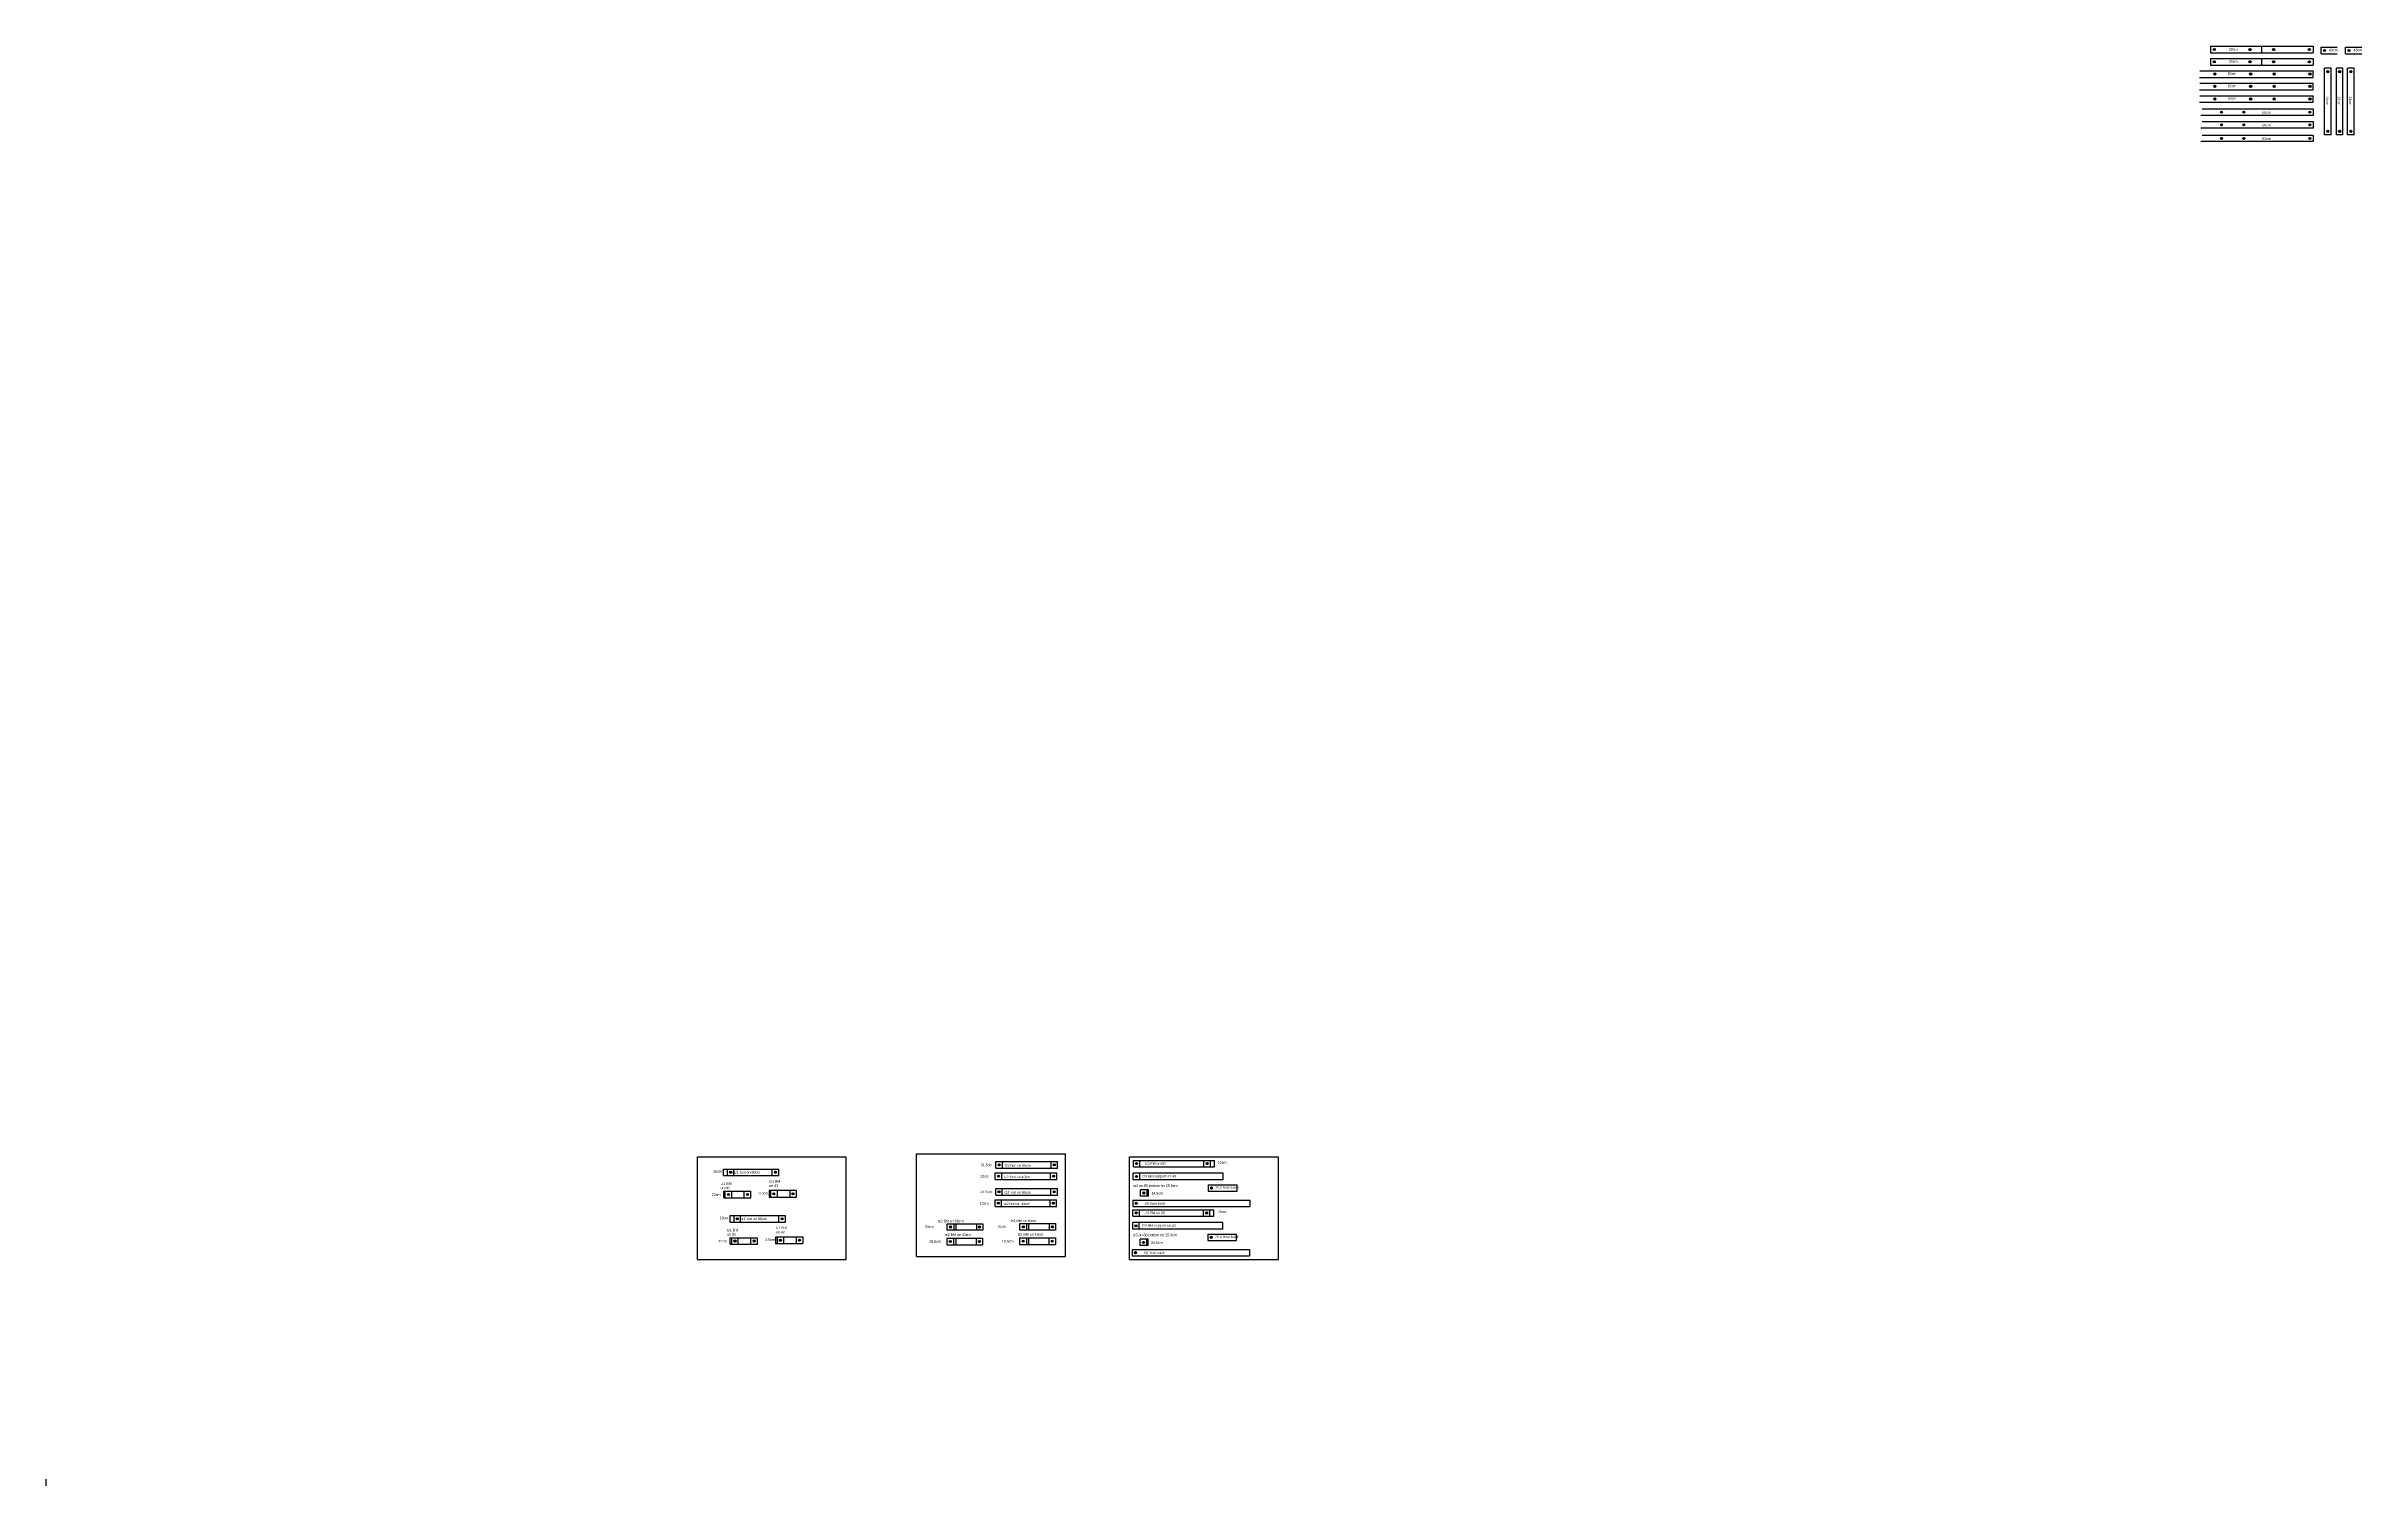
# Model space of a CAD drawing. Header units: millimetres. Extents: x -15418 to 43885, y -27590 to 23052.
# Drawn here: x 30173 to 34682, y 16137 to 18941 of the extents above; entities that cross this region are included whole.
import ezdxf

# ---------------------------------------------------------------- set-up
doc = ezdxf.new("R2010")
doc.units = ezdxf.units.MM
doc.header["$LTSCALE"] = 0.5
doc.layers.get('Defpoints').update_dxf_attribs({"color": 4})
doc.layers.add('Layer1', color=1, linetype='Continuous')
doc.layers.add('Layer4', color=6, linetype='Continuous')

msp = doc.modelspace()

# ---------------------------------------------------------------- linework, layer by layer
at = {"layer": 'Defpoints'}
for p, q in [((31440.902, 16777.5099), (31730.902, 16777.5099)), ((31440.902, 16577.5099), (31440.902, 16777.5099)), ((31730.902, 16577.5099), (31730.902, 16777.5099)), ((31867.7727, 16783.5174), (32157.7727, 16783.5174)), ((31867.7727, 16583.5174), (31867.7727, 16783.5174)), ((32157.7727, 16583.5174), (32157.7727, 16783.5174)), ((32282.6188, 16777.5099), (32572.6188, 16777.5099)), ((32282.6188, 16577.5099), (32282.6188, 16777.5099)), ((32572.6188, 16577.5099), (32572.6188, 16777.5099)), ((31440.902, 16577.5099), (31730.902, 16577.5099)), ((31867.7727, 16583.5174), (32157.7727, 16583.5174)), ((32282.6188, 16577.5099), (32572.6188, 16577.5099))]:
    msp.add_line(p, q, dxfattribs=at)
at = {"layer": 'Layer1'}
for p, q in [((34387.5952, 18940.7182), (34387.5952, 18928.0182)), ((34387.5952, 18940.7182), (34587.5952, 18940.7182)), ((34487.5952, 18928.0182), (34487.5952, 18940.7182)), ((34587.5952, 18940.7182), (34587.5952, 18928.0182)), ((34603.207, 18938.9517), (34634.4464, 18938.9517)), ((34603.207, 18926.2517), (34603.207, 18938.9517)), ((34650.8525, 18938.9517), (34682.0919, 18938.9517)), ((34650.8525, 18926.2517), (34650.8525, 18938.9517)), ((34387.5952, 18928.0182), (34587.5952, 18928.0182)), ((34387.5952, 18916.9306), (34587.5952, 18916.9306)), ((34387.5952, 18916.9306), (34387.5952, 18904.2306)), ((34387.5952, 18904.2306), (34587.5952, 18904.2306)), ((34397.0452, 18934.3682), (34393.0452, 18934.3682)), ((34397.0452, 18910.5806), (34393.0452, 18910.5806)), ((34395.0452, 18936.3682), (34395.0452, 18932.3682)), ((34395.0452, 18912.5806), (34395.0452, 18908.5806)), ((34466.5952, 18934.3682), (34462.5952, 18934.3682)), ((34466.5952, 18910.5806), (34462.5952, 18910.5806)), ((34464.5952, 18936.3682), (34464.5952, 18932.3682)), ((34464.5952, 18912.5806), (34464.5952, 18908.5806)), ((34487.5952, 18904.2306), (34487.5952, 18916.9306)), ((34512.5952, 18934.3682), (34508.5952, 18934.3682)), ((34512.5952, 18910.5806), (34508.5952, 18910.5806)), ((34510.5952, 18936.3682), (34510.5952, 18932.3682)), ((34510.5952, 18912.5806), (34510.5952, 18908.5806)), ((34582.1452, 18934.3682), (34578.1452, 18934.3682)), ((34582.1452, 18910.5806), (34578.1452, 18910.5806)), ((34580.1452, 18936.3682), (34580.1452, 18932.3682)), ((34580.1452, 18912.5806), (34580.1452, 18908.5806)), ((34587.5952, 18916.9306), (34587.5952, 18904.2306)), ((34603.207, 18926.2517), (34634.4534, 18926.2517)), ((34611.657, 18932.6017), (34607.657, 18932.6017)), ((34609.657, 18930.6017), (34609.657, 18934.6017)), ((34609.6639, 18768.1951), (34609.6639, 18898.1951)), ((34622.3639, 18898.1951), (34609.6639, 18898.1951)), ((34622.3639, 18768.1951), (34622.3639, 18898.1951)), ((34632.8996, 18768.1951), (34632.8996, 18898.1951)), ((34645.5996, 18898.1951), (34632.8996, 18898.1951)), ((34645.5996, 18768.1951), (34645.5996, 18898.1951)), ((34650.8525, 18926.2517), (34682.0989, 18926.2517)), ((34654.6209, 18768.1951), (34654.6209, 18898.1951)), ((34667.3209, 18898.1951), (34654.6209, 18898.1951)), ((34659.3025, 18932.6017), (34655.3025, 18932.6017)), ((34657.3025, 18930.6017), (34657.3025, 18934.6017)), ((34667.3209, 18768.1951), (34667.3209, 18898.1951)), ((34366.3271, 18880.251), (34587.583, 18880.251)), ((34366.3271, 18856.219), (34587.583, 18856.219)), ((34366.6499, 18892.951), (34587.583, 18892.951)), ((34366.6499, 18868.919), (34587.583, 18868.919)), ((34398.133, 18886.601), (34394.133, 18886.601)), ((34398.133, 18862.569), (34394.133, 18862.569)), ((34396.133, 18888.601), (34396.133, 18884.601)), ((34396.133, 18864.569), (34396.133, 18860.569)), ((34467.683, 18886.601), (34463.683, 18886.601)), ((34467.683, 18862.569), (34463.683, 18862.569)), ((34465.683, 18888.601), (34465.683, 18884.601)), ((34465.683, 18864.569), (34465.683, 18860.569)), ((34513.683, 18886.601), (34509.683, 18886.601)), ((34513.683, 18862.569), (34509.683, 18862.569)), ((34511.683, 18888.601), (34511.683, 18884.601)), ((34511.683, 18864.569), (34511.683, 18860.569)), ((34583.233, 18886.601), (34579.233, 18886.601)), ((34583.233, 18862.569), (34579.233, 18862.569)), ((34581.233, 18888.601), (34581.233, 18884.601)), ((34581.233, 18864.569), (34581.233, 18860.569)), ((34587.583, 18880.251), (34587.583, 18892.951)), ((34587.583, 18856.219), (34587.583, 18868.919)), ((34618.0139, 18891.2951), (34614.0139, 18891.2951)), ((34616.0139, 18889.2951), (34616.0139, 18893.2951)), ((34641.2496, 18891.2951), (34637.2496, 18891.2951)), ((34639.2496, 18889.2951), (34639.2496, 18893.2951)), ((34662.9709, 18891.2951), (34658.9709, 18891.2951)), ((34660.9709, 18889.2951), (34660.9709, 18893.2951)), ((34366.3271, 18831.8412), (34587.583, 18831.8412)), ((34366.6499, 18844.5412), (34587.583, 18844.5412)), ((34587.4741, 18806.0437), (34368.6144, 18806.0437)), ((34371.5332, 18818.7437), (34587.4741, 18818.7437)), ((34398.133, 18838.1912), (34394.133, 18838.1912)), ((34396.133, 18840.1912), (34396.133, 18836.1912)), ((34411.1741, 18812.3937), (34407.1741, 18812.3937)), ((34409.1741, 18810.3937), (34409.1741, 18814.3937)), ((34454.7741, 18812.3937), (34450.7741, 18812.3937)), ((34452.7741, 18810.3937), (34452.7741, 18814.3937)), ((34467.683, 18838.1912), (34463.683, 18838.1912)), ((34465.683, 18840.1912), (34465.683, 18836.1912)), ((34513.683, 18838.1912), (34509.683, 18838.1912)), ((34511.683, 18840.1912), (34511.683, 18836.1912)), ((34583.1241, 18812.3937), (34579.1241, 18812.3937)), ((34583.233, 18838.1912), (34579.233, 18838.1912)), ((34581.1241, 18810.3937), (34581.1241, 18814.3937)), ((34581.233, 18840.1912), (34581.233, 18836.1912)), ((34587.4741, 18818.7437), (34587.4741, 18806.0437)), ((34587.583, 18831.8412), (34587.583, 18844.5412)), ((34587.4741, 18781.2535), (34368.6144, 18781.2535)), ((34371.5332, 18793.9535), (34587.4741, 18793.9535)), ((34371.5332, 18767.72), (34587.4741, 18767.72)), ((34411.1741, 18787.6035), (34407.1741, 18787.6035)), ((34411.1741, 18761.37), (34407.1741, 18761.37)), ((34409.1741, 18785.6035), (34409.1741, 18789.6035)), ((34409.1741, 18759.37), (34409.1741, 18763.37)), ((34454.7741, 18787.6035), (34450.7741, 18787.6035)), ((34454.7741, 18761.37), (34450.7741, 18761.37)), ((34452.7741, 18785.6035), (34452.7741, 18789.6035)), ((34452.7741, 18759.37), (34452.7741, 18763.37)), ((34583.1241, 18787.6035), (34579.1241, 18787.6035)), ((34583.1241, 18761.37), (34579.1241, 18761.37)), ((34581.1241, 18785.6035), (34581.1241, 18789.6035)), ((34581.1241, 18759.37), (34581.1241, 18763.37)), ((34587.4741, 18793.9535), (34587.4741, 18781.2535)), ((34587.4741, 18767.72), (34587.4741, 18755.02)), ((34622.3639, 18768.1951), (34609.6639, 18768.1951)), ((34618.0139, 18775.0951), (34614.0139, 18775.0951)), ((34616.0139, 18773.0951), (34616.0139, 18777.0951)), ((34645.5996, 18768.1951), (34632.8996, 18768.1951)), ((34641.2496, 18775.0951), (34637.2496, 18775.0951)), ((34639.2496, 18773.0951), (34639.2496, 18777.0951)), ((34667.3209, 18768.1951), (34654.6209, 18768.1951)), ((34662.9709, 18775.0951), (34658.9709, 18775.0951)), ((34660.9709, 18773.0951), (34660.9709, 18777.0951)), ((34587.4741, 18755.02), (34368.6144, 18755.02)), ((31491.6515, 16753.8904), (31599.4515, 16753.8904)), ((31491.6515, 16741.1904), (31491.6515, 16753.8904)), ((31491.6515, 16741.1904), (31599.4515, 16741.1904)), ((31499.4515, 16741.1904), (31499.4515, 16753.8904)), ((31503.8015, 16747.5404), (31507.8015, 16747.5404)), ((31505.8015, 16745.5404), (31505.8015, 16749.5404)), ((31512.1515, 16741.1904), (31512.1515, 16753.8904)), ((31586.7515, 16741.1904), (31586.7515, 16753.8904)), ((31591.1015, 16747.5404), (31595.1015, 16747.5404)), ((31593.1015, 16745.5404), (31593.1015, 16749.5404)), ((31599.4515, 16741.1904), (31599.4515, 16753.8904)), ((32020.988, 16746.29), (32140.988, 16746.29)), ((32020.988, 16733.59), (32020.988, 16746.29)), ((32020.988, 16733.59), (32140.988, 16733.59)), ((32022.3734, 16768.431), (32142.3734, 16768.431)), ((32022.3734, 16755.731), (32022.3734, 16768.431)), ((32022.3734, 16755.731), (32142.3734, 16755.731)), ((32025.338, 16739.94), (32029.338, 16739.94)), ((32026.7234, 16762.081), (32030.7234, 16762.081)), ((32027.338, 16737.94), (32027.338, 16741.94)), ((32028.7234, 16760.081), (32028.7234, 16764.081)), ((32033.688, 16733.59), (32033.688, 16746.29)), ((32035.0734, 16755.731), (32035.0734, 16768.431)), ((32128.288, 16733.59), (32128.288, 16746.29)), ((32129.6734, 16755.731), (32129.6734, 16768.431)), ((32132.638, 16739.94), (32136.638, 16739.94)), ((32134.0234, 16762.081), (32138.0234, 16762.081)), ((32134.638, 16737.94), (32134.638, 16741.94)), ((32136.0234, 16760.081), (32136.0234, 16764.081)), ((32140.988, 16733.59), (32140.988, 16746.29)), ((32142.3734, 16755.731), (32142.3734, 16768.431)), ((32289.6469, 16733.0449), (32289.6469, 16745.7449)), ((32465.1469, 16745.7449), (32289.6469, 16745.7449)), ((32465.1469, 16733.0449), (32289.6469, 16733.0449)), ((32289.9221, 16770.7722), (32447.7221, 16770.7722)), ((32289.9221, 16758.0722), (32289.9221, 16770.7722)), ((32289.9221, 16758.0722), (32447.7221, 16758.0722)), ((32293.9969, 16739.3949), (32297.9969, 16739.3949)), ((32294.2721, 16764.4222), (32298.2721, 16764.4222)), ((32295.9969, 16737.3949), (32295.9969, 16741.3949)), ((32296.2721, 16762.4222), (32296.2721, 16766.4222)), ((32302.3469, 16733.0449), (32302.3469, 16745.7449)), ((32302.6221, 16758.0722), (32302.6221, 16770.7722)), ((32427.2221, 16758.0722), (32427.2221, 16770.7722)), ((32431.5721, 16764.4222), (32435.5721, 16764.4222)), ((32433.5721, 16762.4222), (32433.5721, 16766.4222)), ((32439.9221, 16758.0722), (32439.9221, 16770.7722)), ((32447.7221, 16758.0722), (32447.7221, 16770.7722)), ((32465.1469, 16733.0449), (32465.1469, 16745.7449)), ((31492.2004, 16710.6521), (31545.0004, 16710.6521)), ((31492.2004, 16697.9521), (31492.2004, 16710.6521)), ((31492.2004, 16697.9521), (31545.0004, 16697.9521)), ((31495.0004, 16697.9521), (31495.0004, 16710.6521)), ((31499.3504, 16704.3021), (31503.3504, 16704.3021)), ((31501.3504, 16702.3021), (31501.3504, 16706.3021)), ((31507.7004, 16697.9521), (31507.7004, 16710.6521)), ((31532.3004, 16697.9521), (31532.3004, 16710.6521)), ((31536.6504, 16704.3021), (31540.6504, 16704.3021)), ((31538.6504, 16702.3021), (31538.6504, 16706.3021)), ((31545.0004, 16697.9521), (31545.0004, 16710.6521)), ((31633.3482, 16711.9891), (31580.5482, 16711.9891)), ((31580.5482, 16711.9891), (31580.5482, 16699.2891)), ((31580.5482, 16699.2891), (31633.3482, 16699.2891)), ((31583.3482, 16711.9891), (31583.3482, 16699.2891)), ((31587.6982, 16705.6391), (31591.6982, 16705.6391)), ((31589.6982, 16703.6391), (31589.6982, 16707.6391)), ((31596.0482, 16711.9891), (31596.0482, 16699.2891)), ((31620.6482, 16711.9891), (31620.6482, 16699.2891)), ((31624.9982, 16705.6391), (31628.9982, 16705.6391)), ((31626.9982, 16703.6391), (31626.9982, 16707.6391)), ((31633.3482, 16711.9891), (31633.3482, 16699.2891)), ((32020.5576, 16693.8207), (32140.5576, 16693.8207)), ((32020.5576, 16681.1207), (32020.5576, 16693.8207)), ((32021.943, 16715.9617), (32141.943, 16715.9617)), ((32021.943, 16703.2617), (32021.943, 16715.9617)), ((32021.943, 16703.2617), (32141.943, 16703.2617)), ((32024.9076, 16687.4707), (32028.9076, 16687.4707)), ((32026.293, 16709.6117), (32030.293, 16709.6117)), ((32026.9076, 16685.4707), (32026.9076, 16689.4707)), ((32028.293, 16707.6117), (32028.293, 16711.6117)), ((32033.2576, 16681.1207), (32033.2576, 16693.8207)), ((32034.643, 16703.2617), (32034.643, 16715.9617)), ((32127.8576, 16681.1207), (32127.8576, 16693.8207)), ((32129.243, 16703.2617), (32129.243, 16715.9617)), ((32132.2076, 16687.4707), (32136.2076, 16687.4707)), ((32133.593, 16709.6117), (32137.593, 16709.6117)), ((32134.2076, 16685.4707), (32134.2076, 16689.4707)), ((32135.593, 16707.6117), (32135.593, 16711.6117)), ((32140.5576, 16681.1207), (32140.5576, 16693.8207)), ((32141.943, 16703.2617), (32141.943, 16715.9617)), ((32288.8745, 16693.435), (32516.8745, 16693.435)), ((32288.8745, 16693.435), (32288.8745, 16680.735)), ((32293.2245, 16687.085), (32297.2245, 16687.085)), ((32295.2245, 16685.085), (32295.2245, 16689.085)), ((32319.6698, 16713.476), (32304.1698, 16713.476)), ((32304.1698, 16700.776), (32304.1698, 16713.476)), ((32319.6698, 16700.776), (32304.1698, 16700.776)), ((32308.5198, 16707.126), (32312.5198, 16707.126)), ((32310.5198, 16705.126), (32310.5198, 16709.126)), ((32316.8698, 16700.776), (32316.8698, 16713.476)), ((32319.6698, 16700.776), (32319.6698, 16713.476)), ((32435.8607, 16723.2505), (32491.9107, 16723.2505)), ((32435.8607, 16723.2505), (32435.8607, 16710.5505)), ((32435.8607, 16710.5505), (32491.9107, 16710.5505)), ((32440.2107, 16716.9005), (32444.2107, 16716.9005)), ((32442.2107, 16714.9005), (32442.2107, 16718.9005)), ((32491.9107, 16710.5505), (32491.9107, 16723.2505)), ((32516.8745, 16693.435), (32516.8745, 16680.735)), ((31504.4481, 16663.2935), (31612.2481, 16663.2935)), ((31504.4481, 16650.5935), (31504.4481, 16663.2935)), ((31504.4481, 16650.5935), (31612.2481, 16650.5935)), ((31512.2481, 16650.5935), (31512.2481, 16663.2935)), ((31516.5981, 16656.9435), (31520.5981, 16656.9435)), ((31518.5981, 16654.9435), (31518.5981, 16658.9435)), ((31524.9481, 16650.5935), (31524.9481, 16663.2935)), ((31599.5481, 16650.5935), (31599.5481, 16663.2935)), ((31603.8981, 16656.9435), (31607.8981, 16656.9435)), ((31605.8981, 16654.9435), (31605.8981, 16658.9435)), ((31612.2481, 16650.5935), (31612.2481, 16663.2935)), ((31927.2525, 16634.5501), (31927.2525, 16647.2501)), ((31927.2525, 16647.2501), (31996.8525, 16647.2501)), ((31932.0025, 16640.9001), (31936.0025, 16640.9001)), ((31934.0025, 16638.9001), (31934.0025, 16642.9001)), ((31940.3525, 16647.2501), (31940.3525, 16634.5501)), ((31943.9042, 16647.2501), (31943.9042, 16634.5501)), ((31984.1525, 16647.2501), (31984.1525, 16634.5501)), ((31988.5025, 16640.9001), (31992.5025, 16640.9001)), ((31990.5025, 16638.9001), (31990.5025, 16642.9001)), ((31996.8525, 16647.2501), (31996.8525, 16634.5501)), ((32020.5576, 16681.1207), (32140.5576, 16681.1207)), ((32068.966, 16634.9818), (32068.966, 16647.6818)), ((32068.966, 16647.6818), (32138.566, 16647.6818)), ((32073.716, 16641.3318), (32077.716, 16641.3318)), ((32075.716, 16639.3318), (32075.716, 16643.3318)), ((32082.066, 16647.6818), (32082.066, 16634.9818)), ((32085.6177, 16647.6818), (32085.6177, 16634.9818)), ((32125.866, 16647.6818), (32125.866, 16634.9818)), ((32130.216, 16641.3318), (32134.216, 16641.3318)), ((32132.216, 16639.3318), (32132.216, 16643.3318)), ((32138.566, 16647.6818), (32138.566, 16634.9818)), ((32288.7099, 16636.9495), (32288.7099, 16649.6495)), ((32464.2099, 16649.6495), (32288.7099, 16649.6495)), ((32288.8745, 16680.735), (32516.8745, 16680.735)), ((32288.985, 16674.6768), (32446.785, 16674.6768)), ((32288.985, 16661.9768), (32288.985, 16674.6768)), ((32288.985, 16661.9768), (32446.785, 16661.9768)), ((32293.0599, 16643.2995), (32297.0599, 16643.2995)), ((32293.335, 16668.3268), (32297.335, 16668.3268)), ((32295.0599, 16641.2995), (32295.0599, 16645.2995)), ((32295.335, 16666.3268), (32295.335, 16670.3268)), ((32301.4099, 16636.9495), (32301.4099, 16649.6495)), ((32301.685, 16661.9768), (32301.685, 16674.6768)), ((32426.285, 16661.9768), (32426.285, 16674.6768)), ((32430.635, 16668.3268), (32434.635, 16668.3268)), ((32432.635, 16666.3268), (32432.635, 16670.3268)), ((32438.985, 16661.9768), (32438.985, 16674.6768)), ((32446.785, 16661.9768), (32446.785, 16674.6768)), ((32464.2099, 16636.9495), (32464.2099, 16649.6495)), ((31504.9969, 16620.0552), (31557.7969, 16620.0552)), ((31504.9969, 16607.3552), (31504.9969, 16620.0552)), ((31504.9969, 16607.3552), (31557.7969, 16607.3552)), ((31507.7969, 16607.3552), (31507.7969, 16620.0552)), ((31512.1469, 16613.7052), (31516.1469, 16613.7052)), ((31514.1469, 16611.7052), (31514.1469, 16615.7052)), ((31520.4969, 16607.3552), (31520.4969, 16620.0552)), ((31545.0969, 16607.3552), (31545.0969, 16620.0552)), ((31549.4469, 16613.7052), (31553.4469, 16613.7052)), ((31551.4469, 16611.7052), (31551.4469, 16615.7052)), ((31557.7969, 16607.3552), (31557.7969, 16620.0552)), ((31646.1447, 16621.3922), (31593.3447, 16621.3922)), ((31593.3447, 16621.3922), (31593.3447, 16608.6922)), ((31593.3447, 16608.6922), (31646.1447, 16608.6922)), ((31596.1447, 16621.3922), (31596.1447, 16608.6922)), ((31600.4947, 16615.0422), (31604.4947, 16615.0422)), ((31602.4947, 16613.0422), (31602.4947, 16617.0422)), ((31608.8447, 16621.3922), (31608.8447, 16608.6922)), ((31633.4447, 16621.3922), (31633.4447, 16608.6922)), ((31637.7947, 16615.0422), (31641.7947, 16615.0422)), ((31639.7947, 16613.0422), (31639.7947, 16617.0422)), ((31646.1447, 16621.3922), (31646.1447, 16608.6922)), ((31926.7949, 16619.1858), (31926.7949, 16606.4858)), ((31926.7949, 16619.1858), (31996.3949, 16619.1858)), ((31926.7949, 16606.4858), (31996.3949, 16606.4858)), ((31996.8525, 16634.5501), (31927.2525, 16634.5501)), ((31931.5449, 16612.8358), (31935.5449, 16612.8358)), ((31933.5449, 16610.8358), (31933.5449, 16614.8358)), ((31939.8949, 16619.1858), (31939.8949, 16606.4858)), ((31943.9042, 16619.1858), (31943.9042, 16606.4858)), ((31983.6949, 16619.1858), (31983.6949, 16606.4858)), ((31988.0449, 16612.8358), (31992.0449, 16612.8358)), ((31990.0449, 16610.8358), (31990.0449, 16614.8358)), ((31996.3949, 16619.1858), (31996.3949, 16606.4858)), ((32068.5084, 16619.6175), (32068.5084, 16606.9175)), ((32068.5084, 16619.6175), (32138.1084, 16619.6175)), ((32068.5084, 16606.9175), (32138.1084, 16606.9175)), ((32138.566, 16634.9818), (32068.966, 16634.9818)), ((32073.2584, 16613.2675), (32077.2584, 16613.2675)), ((32075.2584, 16611.2675), (32075.2584, 16615.2675)), ((32081.6084, 16619.6175), (32081.6084, 16606.9175)), ((32085.6177, 16619.6175), (32085.6177, 16606.9175)), ((32125.4084, 16619.6175), (32125.4084, 16606.9175)), ((32129.7584, 16613.2675), (32133.7584, 16613.2675)), ((32131.7584, 16611.2675), (32131.7584, 16615.2675)), ((32138.1084, 16619.6175), (32138.1084, 16606.9175)), ((32287.9374, 16597.3396), (32515.9374, 16597.3396)), ((32287.9374, 16597.3396), (32287.9374, 16584.6396)), ((32464.2099, 16636.9495), (32288.7099, 16636.9495)), ((32318.7327, 16617.3806), (32303.2327, 16617.3806)), ((32303.2327, 16604.6806), (32303.2327, 16617.3806)), ((32318.7327, 16604.6806), (32303.2327, 16604.6806)), ((32307.5827, 16611.0306), (32311.5827, 16611.0306)), ((32309.5827, 16609.0306), (32309.5827, 16613.0306)), ((32315.9327, 16604.6806), (32315.9327, 16617.3806)), ((32318.7327, 16604.6806), (32318.7327, 16617.3806)), ((32434.9236, 16627.1551), (32490.9736, 16627.1551)), ((32434.9236, 16627.1551), (32434.9236, 16614.4551)), ((32434.9236, 16614.4551), (32490.9736, 16614.4551)), ((32439.2736, 16620.8051), (32443.2736, 16620.8051)), ((32441.2736, 16618.8051), (32441.2736, 16622.8051)), ((32490.9736, 16614.4551), (32490.9736, 16627.1551)), ((32515.9374, 16597.3396), (32515.9374, 16584.6396)), ((32287.9374, 16584.6396), (32515.9374, 16584.6396)), ((32292.2874, 16590.9896), (32296.2874, 16590.9896)), ((32294.2874, 16588.9896), (32294.2874, 16592.9896))]:
    msp.add_line(p, q, dxfattribs=at)
for centre, radius in [((34395.0452, 18934.3682), 2), ((34395.0452, 18910.5806), 2), ((34464.5952, 18934.3682), 2.15), ((34464.5952, 18910.5806), 2.15), ((34510.5952, 18934.3682), 2.15), ((34510.5952, 18910.5806), 2.15), ((34580.1452, 18934.3682), 2), ((34580.1452, 18910.5806), 2), ((34609.657, 18932.6017), 2), ((34657.3025, 18932.6017), 2), ((34396.133, 18886.601), 2.15), ((34396.133, 18862.569), 2.15), ((34465.683, 18886.601), 2.15), ((34465.683, 18862.569), 2.15), ((34511.683, 18886.601), 2.15), ((34511.683, 18862.569), 2.15), ((34581.233, 18886.601), 2.15), ((34581.233, 18862.569), 2.15), ((34616.0139, 18891.2951), 2), ((34639.2496, 18891.2951), 2), ((34660.9709, 18891.2951), 2), ((34396.133, 18838.1912), 2.15), ((34409.1741, 18812.3937), 2), ((34452.7741, 18812.3937), 2), ((34465.683, 18838.1912), 2.15), ((34511.683, 18838.1912), 2.15), ((34581.233, 18838.1912), 2.15), ((34581.1241, 18812.3937), 2), ((34409.1741, 18787.6035), 2), ((34409.1741, 18761.37), 2), ((34452.7741, 18787.6035), 2), ((34452.7741, 18761.37), 2), ((34581.1241, 18787.6035), 2), ((34581.1241, 18761.37), 2), ((34616.0139, 18775.0951), 2), ((34639.2496, 18775.0951), 2), ((34660.9709, 18775.0951), 2), ((31505.8015, 16747.5404), 2), ((31593.1015, 16747.5404), 2), ((32027.338, 16739.94), 2), ((32028.7234, 16762.081), 2), ((32134.638, 16739.94), 2), ((32136.0234, 16762.081), 2), ((32295.9969, 16739.3949), 2), ((32296.2721, 16764.4222), 2), ((32433.5721, 16764.4222), 2), ((31501.3504, 16704.3021), 2), ((31538.6504, 16704.3021), 2), ((31589.6982, 16705.6391), 2), ((31626.9982, 16705.6391), 2), ((32026.9076, 16687.4707), 2), ((32028.293, 16709.6117), 2), ((32134.2076, 16687.4707), 2), ((32135.593, 16709.6117), 2), ((32295.2245, 16687.085), 2), ((32310.5198, 16707.126), 2), ((32442.2107, 16716.9005), 2), ((31518.5981, 16656.9435), 2), ((31605.8981, 16656.9435), 2), ((31934.0025, 16640.9001), 2), ((31990.5025, 16640.9001), 2), ((32075.716, 16641.3318), 2), ((32132.216, 16641.3318), 2), ((32295.0599, 16643.2995), 2), ((32295.335, 16668.3268), 2), ((32432.635, 16668.3268), 2), ((31514.1469, 16613.7052), 2), ((31551.4469, 16613.7052), 2), ((31602.4947, 16615.0422), 2), ((31639.7947, 16615.0422), 2), ((31933.5449, 16612.8358), 2), ((31990.0449, 16612.8358), 2), ((32075.2584, 16613.2675), 2), ((32131.7584, 16613.2675), 2), ((32309.5827, 16611.0306), 2), ((32441.2736, 16620.8051), 2), ((32294.2874, 16590.9896), 2)]:
    msp.add_circle(centre, radius, dxfattribs=at)
at = {"layer": 'Layer4'}
msp.add_line((30172.9428, 16137.0529), (30172.9428, 16149.7529), dxfattribs=at)

# ---------------------------------------------------------------- texts
at = {"layer": 'Layer1', "char_height": 5, "attachment_point": 1}
for s, width, insert in [('20cm', 14.790177, (34423.4102, 18937.4624)), ('20cm', 14.790177, (34423.4102, 18913.6748)), ('43cm', 14.790177, (34618.384, 18936.014)), ('43cm', 14.790177, (34666.0294, 18936.014)), ('80cm', 14.790177, (34421.2027, 18889.9496)), ('80cm', 14.790177, (34421.2027, 18865.9176)), ('80cm', 14.790177, (34421.2027, 18841.5398)), ('60cm', 14.790177, (34487.9954, 18814.3055)), ('60cm', 14.790177, (34487.9954, 18789.5152)), ('60cm', 14.790177, (34487.9954, 18763.2818)), ('19cm', 29.618402, (31471.4873, 16751.7849)), ('tz1 hori on 80cm', 118.068449, (31512.1515, 16750.0794)), ('tz1 BM on 43', 29.618402, (31580.8122, 16732.3583)), ('13cm', 29.618402, (31991.3645, 16742.2079)), ('31.5cm', 29.618402, (31992.7499, 16764.3489)), ('tz2 hori on 43cm', 118.068449, (32038.1326, 16741.1079)), ('tz2 hori on 80cm', 118.068449, (32039.518, 16763.2489)), ('tz3 BM support on 43', 118.068449, (32307.6748, 16742.4728)), ('tz3 FM on 80', 154.366553, (32312.0883, 16767.0522)), ('19cm', 29.618402, (32454.3146, 16769.2828)), ('22cm', 29.618402, (31468.9707, 16706.4158)), ('tz1 BM on 80', 29.618402, (31486.0432, 16727.985)), ('3.5cm', 29.618402, (31560.1962, 16709.3297)), ('13cm', 29.618402, (31990.9341, 16689.7386)), ('31.5cm', 29.618402, (31992.3195, 16711.8796)), ('tz2 hori on 43cm', 118.068449, (32037.7022, 16688.6386)), ('tz2 hori on 80cm', 118.068449, (32039.0876, 16710.7796)), ('tz3 on 80 bottom for 25.6cm', 135.616808, (32289.9221, 16724.0179)), ('60 from back', 118.068449, (32312.1417, 16689.1668)), ('34.5cm', 118.068449, (32325.1048, 16709.0426)), ('25.6 from back', 118.068449, (32449.782, 16720.3669)), ('19cm', 29.618402, (31484.2838, 16661.188)), ('tz1 hori on 80cm', 118.068449, (31524.9481, 16659.4825)), ('tz1 BM on 43', 29.618402, (31593.6088, 16641.7614)), ('34cm', 29.618402, (31883.9342, 16643.9534)), ('tz2 BM on 80cm', 118.068449, (31909.3686, 16655.0749)), ('34cm', 29.618402, (32025.6477, 16644.3851)), ('tz2 BM on 80cm', 118.068449, (32051.0821, 16655.5066)), ('tz3 BM support on 43', 118.068449, (32306.7378, 16646.3774)), ('tz3 FM on 80', 154.366553, (32311.1512, 16670.9568)), ('19cm', 29.618402, (32453.3775, 16673.1874)), ('22cm', 29.618402, (31481.7672, 16615.8189)), ('tz1 BM on 80', 29.618402, (31498.8398, 16637.3881)), ('3.5cm', 29.618402, (31572.9928, 16618.7328)), ('15.5cm', 29.618402, (31892.25, 16615.3883)), ('tz2 BM on 43cm', 118.068449, (31922.8755, 16628.5981)), ('15.5cm', 29.618402, (32033.9635, 16615.82)), ('tz2 BM on 43cm', 118.068449, (32064.589, 16629.0298)), ('tz3 on 80 bottom for 25.6cm', 135.616808, (32288.985, 16627.9224)), ('34.5cm', 118.068449, (32324.1677, 16612.9472)), ('25.6 from back', 118.068449, (32448.8449, 16624.2715)), ('60 from back', 118.068449, (32311.2046, 16593.0714))]:
    msp.add_mtext_dynamic_manual_height_columns(s, width=width, gutter_width=25, heights=[0], dxfattribs=dict(at, insert=insert))
at = {"layer": 'Layer1', "char_height": 5, "attachment_point": 1, "rotation": 270}
for insert in [(34617.3639, 18843.1755), (34640.5996, 18843.1755), (34662.3209, 18843.1755)]:
    msp.add_mtext_dynamic_manual_height_columns('13cm', width=14.790177, gutter_width=25, heights=[0], dxfattribs=dict(at, insert=insert))

doc.saveas('drawing.dxf')
